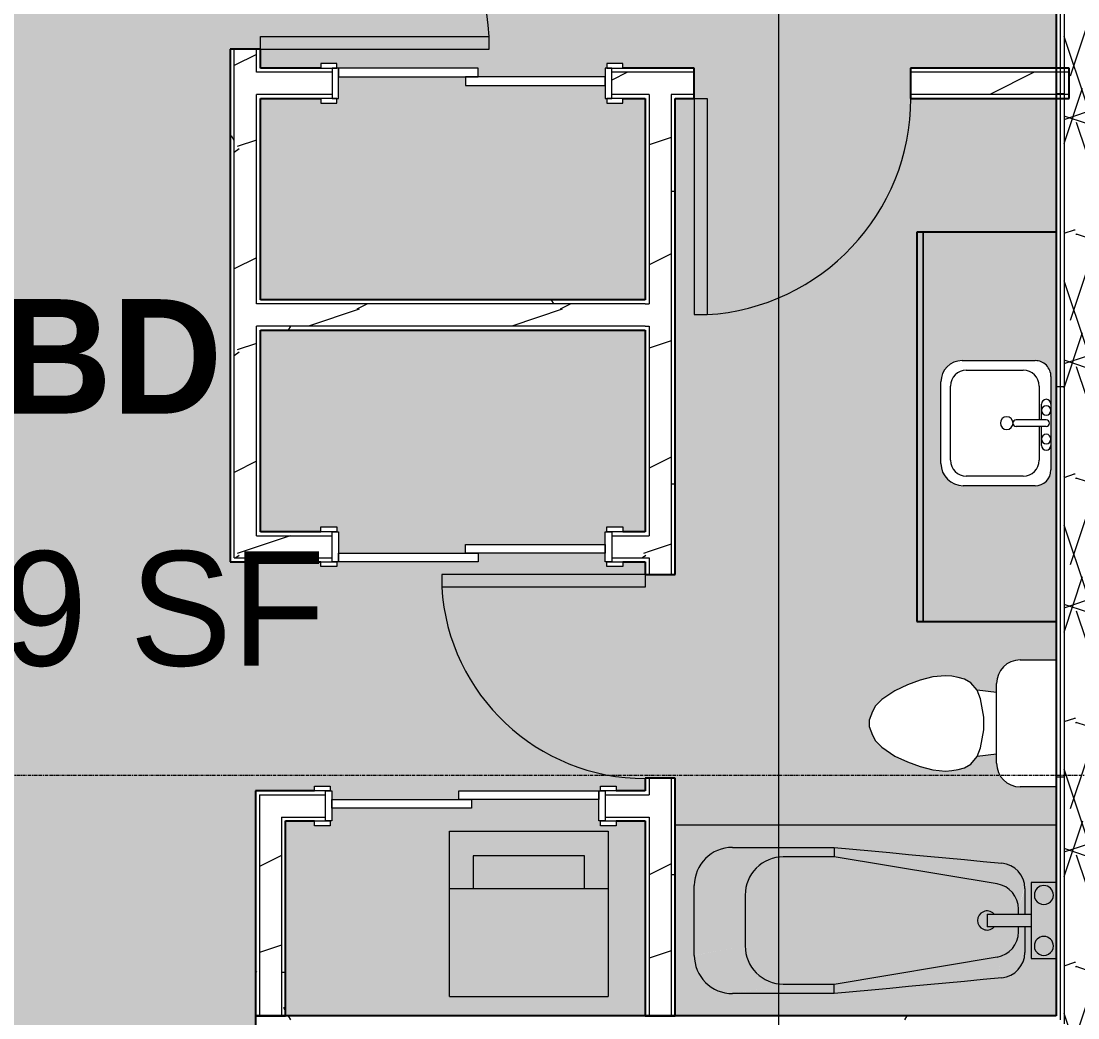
# Model space of a CAD drawing. Header units: inches. Extents: x -4414 to -113, y 9396 to 12816.
# Drawn here: x -2804 to -2637.8, y 10514.5 to 10671.2 of the extents above; entities that cross this region are included whole.
import ezdxf

# ---------------------------------------------------------------- set-up
doc = ezdxf.new("R2010")
doc.units = ezdxf.units.IN
doc.header["$MEASUREMENT"] = 0
doc.linetypes.add('Grid Line 1_2_', pattern=[0.875, 0.5, -0.125, 0.125, -0.125])
for name, color, linetype, lineweight in [('0-1', 7, 'Continuous', 5), ('0-2', 7, 'Continuous', 9), ('A-AREA-IDEN', 2, 'Continuous', 9), ('A-AREA-PATT-4', 41, 'Continuous', 9), ('A-DOOR-1', 7, 'Continuous', 9), ('A-DOOR-2', 90, 'Continuous', 13), ('A-DOOR-FRAM-1', 90, 'Continuous', 13), ('A-WALL', 113, 'Continuous', 9), ('A-WALL-3', 250, 'Continuous', 25), ('A-WALL-4', 7, 'Continuous', 9), ('A-WALL-PATT-1', 8, 'Continuous', 9), ('A-WALL-PATT-2', 7, 'Continuous', 9), ('A-WALL-PATT-3', 111, 'Continuous', 9), ('G-ANNO-SYMB', 111, 'Continuous', 9), ('I-WALL-1', 2, 'Continuous', 25), ('P-SANR-FIXT-1', 7, 'Continuous', 9), ('P-SANR-FIXT-2', 8, 'Continuous', 9), ('P-SANR-FIXT-3', 9, 'Continuous', 9), ('Q-CASE-1', 9, 'Continuous', 9), ('Q-CASE-2', 250, 'Continuous', 25), ('Q-CASE-3', 7, 'Continuous', 9), ('S-GRID-1', 1, 'Grid Line 1_2_', 9)]:
    doc.layers.add(name, color=color, linetype=linetype, lineweight=lineweight)
doc.styles.add('Century Gothic', font='ufonts.com_century-gothic.ttf', dxfattribs={"height": 18})
doc.styles.add('Century Gothic_B', font='GOTHICB.TTF', dxfattribs={"height": 18})
pattern_1 = [(0, (0, 0), (61.44, 15.36), [2.534, -43.546, 2.534, -43.546, -245.76]), (0, (0, 0), (61.44, 15.36), [-92.16, 2.534, -89.626, 2.534, -43.546, -107.52]), (0, (0, 0), (61.44, 15.36), [-230.4, 2.534, -28.186, 2.534, -74.266]), (120, (23.04, 7.68), (-44.02215, 45.5286), [2.534, -43.546, 2.534, -43.546, -245.76]), (120, (23.04, 7.68), (-44.02215, 45.5286), [-92.16, 2.534, -89.626, 2.534, -43.546, -107.52]), (120, (23.04, 7.68), (-44.02215, 45.5286), [-230.4, 2.534, -28.186, 2.534, -74.266]), (240, (30.72, 38.4), (-17.41785, -60.8886), [2.534, -43.546, 2.534, -43.546, -245.76]), (240, (30.72, 38.4), (-17.41785, -60.8886), [-92.16, 2.534, -89.626, 2.534, -43.546, -107.52]), (240, (30.72, 38.4), (-17.41785, -60.8886), [-230.4, 2.534, -28.186, 2.534, -74.266])]
pattern_2 = [(216.87, (12.795, 31.987), (95.9612857, 63.9749714), [15.994, -143.942]), (206.565, (31.987, 22.391), (-31.986981, -31.986924), [35.763, -35.763]), (198.435, (31.987, 6.397), (-63.974746, -31.987128), [20.231, -80.922])]

# ---------------------------------------------------------------- blocks, each defined once
blk = doc.blocks.new('Single-Flush - 32_ x 84_-1372862-FLOOR PLAN - 2ND FLOOR')
at = {"layer": 'A-DOOR-1'}
blk.add_arc((16, 2.37), 32.07, 93.5759, 180, dxfattribs=at)
at = {"layer": 'A-DOOR-2'}
for p, q in [((14, 2.37), (14, 34.38)), ((16, 34.38), (14, 34.38)), ((16, 2.37), (16, 34.38)), ((16, 2.37), (14, 2.37))]:
    blk.add_line(p, q, dxfattribs=at)
blk = doc.blocks.new('Stacked Washer and Dryer - 26_x25_ - Private-1372850-FLOOR PLAN - 2ND FLOOR')
at = {"layer": 'P-SANR-FIXT-2'}
blk.add_hatch(color=256, dxfattribs=at).paths.add_polyline_path([(0, 12.5), (0, -12.5), (26, -12.5), (26, 12.5)], flags=0)
at = {"layer": 'P-SANR-FIXT-1'}
for p, q in [((0, 12.5), (26, 12.5)), ((0, 12.5), (0, -12.5)), ((16.90625, -12.5), (16.90625, 12.5)), ((26, 12.5), (26, -12.5)), ((22.09375, 8.75), (16.90625, 8.75)), ((22.09375, -8.75), (22.09375, 8.75)), ((16.90625, -8.75), (22.09375, -8.75)), ((26, -12.5), (0, -12.5))]:
    blk.add_line(p, q, dxfattribs=at)
blk = doc.blocks.new('Single-Flush - 36_ x 84_-1372839-FLOOR PLAN - 2ND FLOOR')
at = {"layer": 'A-DOOR-1'}
blk.add_arc((18, 2.37), 36.07, 93.1789, 180, dxfattribs=at)
at = {"layer": 'A-DOOR-2'}
for p, q in [((16, 2.37), (16, 38.39)), ((18, 38.39), (16, 38.39)), ((18, 2.37), (18, 38.39)), ((18, 2.37), (16, 2.37))]:
    blk.add_line(p, q, dxfattribs=at)
blk = doc.blocks.new('Single-Flush - 34_ x 84_-1372840-FLOOR PLAN - 2ND FLOOR')
at = {"layer": 'A-DOOR-1'}
blk.add_arc((17, 2.37), 34.07, 93.3657, 180, dxfattribs=at)
at = {"layer": 'A-DOOR-2'}
for p, q in [((15, 2.37), (15, 36.38)), ((17, 36.38), (15, 36.38)), ((17, 2.37), (17, 36.38)), ((17, 2.37), (15, 2.37))]:
    blk.add_line(p, q, dxfattribs=at)
blk = doc.blocks.new('FOLDING_SLIDING CLOSET - 42_ x 80_-1372874-FLOOR PLAN - 2ND FLOOR')
at = {"layer": 'A-DOOR-1'}
for p, q in [((-21.25, 3), (-23.75, 3)), ((-23.75, 3), (-23.75, 2.25)), ((-23.75, 2.25), (-21.25, 2.25)), ((-21.25, 2.25), (-21.25, 3)), ((23.75, 3), (21.25, 3)), ((21.25, 3), (21.25, 2.25)), ((21.25, 2.25), (23.75, 2.25)), ((23.75, 2.25), (23.75, 3)), ((-21.25, -2.5), (-23.75, -2.5)), ((-23.75, -2.5), (-23.75, -3.25)), ((-23.75, -3.25), (-21.25, -3.25)), ((-21.25, -3.25), (-21.25, -2.5)), ((23.75, -2.5), (21.25, -2.5)), ((21.25, -2.5), (21.25, -3.25)), ((21.25, -3.25), (23.75, -3.25)), ((23.75, -3.25), (23.75, -2.5))]:
    blk.add_line(p, q, dxfattribs=at)
at = {"layer": 'A-DOOR-2'}
for p, q in [((1, 2.25), (-21, 2.25)), ((-21, 2.25), (-21, 0.88)), ((1, 0.88), (1, 2.25)), ((-21, 0.88), (1, 0.88)), ((21, 0.88), (-1, 0.88)), ((-1, 0.88), (-1, -0.5)), ((21, -0.5), (21, 0.88)), ((-1, -0.5), (21, -0.5))]:
    blk.add_line(p, q, dxfattribs=at)
at = {"layer": 'A-DOOR-FRAM-1'}
for p, q in [((-21, 2.25), (-22, 2.25)), ((-22, 2.25), (-22, -2.5)), ((-21, -2.5), (-21, 2.25)), ((21, 2.25), (21, -2.5)), ((22, 2.25), (21, 2.25)), ((22, -2.5), (22, 2.25)), ((-22, -2.5), (-21, -2.5)), ((21, -2.5), (22, -2.5))]:
    blk.add_line(p, q, dxfattribs=at)
blk = doc.blocks.new('M_Sink Vanity-Square - 500 x 440mm-1372835-FLOOR PLAN - 2ND FLOOR')
at = {"layer": 'P-SANR-FIXT-1'}
for p, q in [((-5.72, 10.23), (7.14, 10.23)), ((-5.72, 10.23), (7.14, 10.23)), ((-5.22, 8.73), (6.46, 8.73)), ((-9.22, -4.59), (-9.22, 6.73)), ((-9.22, -4.59), (-9.22, 6.73)), ((10.46, 6.91), (10.46, -4.59)), ((10.46, 6.91), (10.46, -4.59)), ((-7.72, -2.72), (-7.72, 6.23)), ((8.96, 6.23), (8.96, -2.72)), ((0.12, -6.33), (0.12, -1.59)), ((1.12, -6.33), (1.12, -1.59)), ((0.12, -5.22), (-5.22, -5.22)), ((-2.88, -5.59), (0.12, -5.59)), ((6.46, -5.22), (1.12, -5.22)), ((1.12, -5.59), (3.62, -5.59)), ((7.96, -7.09), (-6.72, -7.09)), ((7.96, -7.09), (-6.72, -7.09)), ((3.62, -7.09), (-2.88, -7.09))]:
    blk.add_line(p, q, dxfattribs=at)
for centre, radius, start, end in [((-5.72, 6.73), 3.5, 90, 180), ((-5.72, 6.73), 3.5, 90, 180), ((7.14, 6.91), 3.32, 0, 90), ((7.14, 6.91), 3.32, 360, 90), ((-5.22, 6.23), 2.5, 90, 180), ((6.46, 6.23), 2.5, 360, 90), ((0.62, -0.13), 1, 360, 180), ((0.62, -0.13), 1, 180, 0), ((0.62, -1.59), 0.5, 360, 180), ((-5.22, -2.72), 2.5, 180, 270), ((6.46, -2.72), 2.5, 270, 360), ((-6.72, -4.59), 2.5, 180, 270), ((-6.72, -4.59), 2.5, 180, 270), ((7.96, -4.59), 2.5, 270, 0), ((7.96, -4.59), 2.5, 270, 0), ((-2.88, -6.34), 0.75, 90, 270), ((-1.88, -6.34), 0.75, 360, 180), ((-1.88, -6.34), 0.75, 180, 0), ((0.62, -6.33), 0.5, 180, 0), ((2.62, -6.34), 0.75, 0, 180), ((2.62, -6.34), 0.75, 180, 0), ((3.62, -6.34), 0.75, 270, 90)]:
    blk.add_arc(centre, radius, start, end, dxfattribs=at)
blk = doc.blocks.new('Toilet-Domestic-3D - Toilet-Domestic-3D-V65-FLOOR PLAN - 2ND FLOOR')
at = {"layer": 'P-SANR-FIXT-1'}
for p, q in [((-9.98, 11.75), (-9.98, 17.42)), ((9.98, 17.42), (9.98, 11.75)), ((6.25, 8.02), (-6.25, 8.02)), ((-4.86, 8.02), (-5.21, 5)), ((4.86, 8.02), (5.21, 5)), ((-5.21, 5), (-6.4, 4)), ((-3.84, 5.5), (-5.21, 5)), ((-1, 6), (-3.84, 5.5)), ((1, 6), (-1, 6)), ((3.84, 5.5), (1, 6)), ((5.21, 5), (3.84, 5.5)), ((6.4, 4), (5.21, 5)), ((-6.4, 4), (-6.97, 3)), ((6.97, 3), (6.4, 4)), ((-7.24, 2), (-7.41, 1)), ((-6.97, 3), (-7.24, 2)), ((7.24, 2), (6.97, 3)), ((7.41, 1), (7.24, 2)), ((-7.41, 1), (-7.5, 0)), ((-7.5, 0), (-7.33, -1.99)), ((7.33, -1.99), (7.5, 0)), ((7.5, 0), (7.41, 1)), ((-7.33, -1.99), (-6.79, -4)), ((6.79, -4), (7.33, -1.99)), ((-6.79, -4), (-6.06, -6)), ((6.06, -6), (6.79, -4)), ((-6.06, -6), (-5.13, -8)), ((5.13, -8), (6.06, -6)), ((-5.13, -8), (-3.74, -10)), ((3.74, -10), (5.13, -8)), ((-3.74, -10), (-2.74, -11)), ((-2.74, -11), (-1.87, -11.5)), ((-1.87, -11.5), (-0.5, -12)), ((0.5, -12), (1.87, -11.5)), ((1.87, -11.5), (2.74, -11)), ((2.74, -11), (3.74, -10)), ((-0.5, -12), (0.5, -12))]:
    blk.add_line(p, q, dxfattribs=at)
for centre, start, end in [((-6.25, 11.75), 180, 270), ((6.25, 11.75), 270, 360)]:
    blk.add_arc(centre, 3.73, start, end, dxfattribs=at)
blk = doc.blocks.new('OD_CW_Base Cabinet - OD_CW_Base Cabinet-V66-FLOOR PLAN - 2ND FLOOR')
at = {"layer": 'Q-CASE-1'}
h = blk.add_hatch(color=256, dxfattribs=at)
h.paths.add_polyline_path([(61.99, 1), (61.99, 21.94), (0.74, 21.94), (0.74, 1), (40.61, 1)], flags=0)
h.paths.add_polyline_path([(40.61, 7.3), (40.49, 6.4), (40.14, 5.55), (39.59, 4.83), (38.86, 4.27), (38.02, 3.92), (37.11, 3.8), (24.25, 3.8), (23.39, 3.92), (22.59, 4.25), (21.9, 4.77), (21.37, 5.46), (21.04, 6.26), (20.93, 7.12), (21.01, 19.27), (21.26, 19.88), (21.66, 20.39), (22.18, 20.79), (22.78, 21.04), (23.43, 21.13), (38.76, 21.04), (39.36, 20.79), (39.88, 20.39), (40.28, 19.88), (40.53, 19.27), (40.61, 18.63)], flags=0)
blk.add_hatch(color=256, dxfattribs=at).paths.add_polyline_path([(61.99, 0), (61.99, 1), (0.74, 1), (0.74, 0), (28.38, 0)], flags=0)
at = {"layer": 'Q-CASE-2'}
for p, q in [((0.74, 21.94), (0.74, 0)), ((61.99, 0), (61.99, 21.94)), ((0.74, 0), (61.99, 0))]:
    blk.add_line(p, q, dxfattribs=at)
at = {"layer": 'Q-CASE-3'}
for p, q in [((0.74, 1), (0.74, 21.94)), ((61.99, 21.94), (61.99, 1)), ((0.74, 0), (0.74, 1)), ((0.74, 1), (61.99, 1)), ((61.99, 1), (0.74, 1)), ((61.99, 0), (0.74, 0)), ((61.99, 1), (61.99, 0))]:
    blk.add_line(p, q, dxfattribs=at)
blk = doc.blocks.new('Bath Tub - Maestro - 60_x30_-V67-FLOOR PLAN - 2ND FLOOR')
at = {"layer": 'P-SANR-FIXT-3'}
for points in [[(44.45, 30), (0.06, 29.92), (0.06, 21), (4, 21), (4, 16), (5, 16), (5.06, 20.74), (5.21, 21.33), (5.48, 21.94), (5.83, 22.49), (6.27, 22.97), (6.79, 23.38), (7.36, 23.69), (7.98, 23.91), (9.35, 24.09), (35, 26.5), (51, 26.5), (52.55, 26.3), (54, 25.7), (55.24, 24.74), (56.3, 23.25), (56.8, 22.05), (57, 20.5), (57, 9.5), (56.91, 8.46), (56.64, 7.45), (56.2, 6.5), (55.6, 5.64), (54.86, 4.9), (54, 4.3), (53.05, 3.86), (52.04, 3.59), (51, 3.5), (35, 3.5), (7.98, 6.09), (7.36, 6.31), (6.79, 6.62), (6.27, 7.03), (5.83, 7.51), (5.48, 8.06), (5.21, 8.67), (5.02, 9.74), (5, 9.96), (5, 14), (4, 13.96), (4, 9), (0.06, 9), (0.06, 0), (60, 0), (60, 30), (59.02, 30)], [(43, 25), (34.79, 24.97), (9.06, 20.64), (8.03, 20.28), (6.82, 19.17), (6.24, 18.17), (6, 16.8), (6, 16), (10.94, 16), (10.94, 14), (6, 14), (6, 13.2), (6.24, 11.83), (6.98, 10.59), (8.03, 9.72), (9.35, 9.26), (35, 5), (43, 5), (44.55, 5.2), (46.03, 5.83), (47.28, 6.81), (48.2, 8), (48.83, 9.74), (49, 11), (49, 19), (48.8, 20.55), (48.16, 22.05), (47.24, 23.24), (46, 24.2), (44.45, 24.81)], [(35, 26.5), (8.63, 24.03), (9.35, 20.74), (35, 25), (35, 26.23)], [(51, 26.5), (35, 26.5), (35, 25), (43, 25), (49.91, 26.3)], [(51, 26.5), (43, 25), (44.55, 24.8), (46, 24.2), (47.24, 23.24), (48.2, 22), (48.8, 20.5), (49, 19), (57, 20.51), (56.8, 22.05), (56.2, 23.5), (55.24, 24.74), (54, 25.7), (52.55, 26.3)], [(8.63, 24.03), (7.98, 23.91), (7.35, 23.69), (6.74, 23.34), (6.27, 22.97), (5.72, 22.32), (5.48, 21.94), (5.21, 21.33), (5.04, 20.51), (5.05, 19.87), (6, 16.8), (6.24, 18.17), (6.98, 19.41), (8.2, 20.34), (9.35, 20.74), (8.65, 23.91)], [(57, 20.5), (49, 19), (49, 11), (57, 9.5), (57, 19.75)], [(6, 13.2), (5.02, 9.74), (5.05, 9.3), (5.24, 8.6), (5.72, 7.68), (5.87, 7.47), (6.33, 6.98), (6.79, 6.62), (7.36, 6.31), (8, 6.08), (8.63, 5.97), (9.35, 9.26), (8, 9.74), (6.95, 10.62), (6.24, 11.83), (6.12, 12.51)], [(49, 11), (48.8, 9.45), (48.12, 7.9), (47.24, 6.76), (46, 5.8), (44.45, 5.19), (43, 5), (51, 3.5), (52.04, 3.59), (53.05, 3.86), (54, 4.3), (54.95, 5), (55.72, 5.83), (56.34, 6.81), (56.76, 7.9), (56.93, 8.66), (57, 9.5), (50.46, 10.73)], [(9.35, 9.26), (8.63, 5.97), (35, 3.5), (35, 5), (11.56, 8.89)], [(43, 5), (35, 5), (35, 3.5), (51, 3.5), (44.45, 4.73)]]:
    blk.add_hatch(color=256, dxfattribs=at).paths.add_polyline_path(points, flags=0)
h = blk.add_hatch(color=256, dxfattribs=at)
h.paths.add_polyline_path([(3.5, 21), (0.06, 20.94), (0.06, 9), (4, 9), (4, 21)], flags=0)
h.paths.add_polyline_path([(2, 20.5), (2.39, 20.45), (2.75, 20.3), (3.06, 20.06), (3.3, 19.75), (3.45, 19.39), (3.5, 19), (3.33, 18.33), (3.3, 18.25), (3.02, 17.91), (2.75, 17.7), (2.39, 17.55), (2, 17.5), (1.61, 17.55), (1.25, 17.7), (0.94, 17.94), (0.7, 18.25), (0.55, 18.61), (0.5, 19), (0.55, 19.39), (0.73, 19.79), (0.94, 20.06), (1.25, 20.3), (1.61, 20.45)], flags=0)
h.paths.add_polyline_path([(2, 12.5), (2.39, 12.45), (2.75, 12.3), (3.06, 12.06), (3.33, 11.67), (3.45, 11.39), (3.5, 11), (3.45, 10.61), (3.3, 10.25), (2.81, 9.74), (2.75, 9.7), (2.39, 9.55), (2, 9.5), (1.61, 9.55), (1.19, 9.74), (0.94, 9.94), (0.7, 10.25), (0.55, 10.61), (0.5, 11), (0.55, 11.39), (0.73, 11.79), (0.94, 12.06), (1.25, 12.3), (1.61, 12.45)], flags=0)
h = blk.add_hatch(color=256, dxfattribs=at)
h.paths.add_polyline_path([(2, 20.5), (1.61, 20.45), (1.25, 20.3), (0.94, 20.06), (0.7, 19.75), (0.55, 19.39), (0.5, 19), (0.55, 18.61), (0.73, 18.21), (0.94, 17.94), (1.25, 17.7), (1.61, 17.55), (2, 17.5), (2.39, 17.55), (3.02, 17.91), (3.06, 17.94), (3.33, 18.33), (3.45, 18.61), (3.5, 19), (3.45, 19.39), (3.3, 19.75), (3.06, 20.06), (2.75, 20.3), (2.38, 20.45)], flags=0)
h.paths.add_polyline_path([(2, 12.5), (1.61, 12.45), (1.25, 12.3), (0.94, 12.06), (0.7, 11.75), (0.55, 11.39), (0.5, 11), (0.55, 10.61), (0.73, 10.21), (1.19, 9.74), (1.25, 9.7), (1.61, 9.55), (2, 9.5), (2.39, 9.55), (2.81, 9.74), (3.06, 9.94), (3.3, 10.25), (3.45, 10.61), (3.5, 11), (3.33, 11.67), (3.3, 11.75), (3.06, 12.06), (2.75, 12.3), (2.39, 12.45)], flags=0)
h = blk.add_hatch(color=256, dxfattribs=at)
h.paths.add_polyline_path([(5, 20.04), (5.05, 16), (6, 16), (6, 16.8), (5.05, 19.87)], flags=0)
h.paths.add_polyline_path([(5, 14), (5.05, 10.13), (6, 13.2), (6, 14), (5.05, 14)], flags=0)
h = blk.add_hatch(color=256, dxfattribs=at)
h.paths.add_polyline_path([(5.05, 16), (4, 16), (4, 14), (5.05, 14)], flags=0)
h.paths.add_polyline_path([(6.35, 16), (5.05, 16), (5.05, 14), (10.94, 14), (10.94, 16), (9.35, 16)], flags=0)
at = {"layer": 'P-SANR-FIXT-1'}
for p, q in [((35, 25), (9.35, 20.74)), ((35, 26.5), (51, 26.5)), ((35, 26.5), (35, 25)), ((43, 25), (35, 25)), ((4, 21), (0.04, 21)), ((4, 16), (4, 21)), ((5, 16), (5, 20.04)), ((57, 20.5), (57, 9.5)), ((49, 11), (49, 19)), ((6, 16.8), (6, 16)), ((4, 14), (4, 16)), ((4, 16), (10.94, 16)), ((10.94, 14), (10.94, 16)), ((4, 9), (4, 14)), ((10.94, 14), (4, 14)), ((5, 9.96), (5, 14)), ((6, 14), (6, 13.2)), ((0.06, 9), (4, 9)), ((9.35, 9.26), (35, 5)), ((35, 3.5), (35, 5)), ((35, 5), (43, 5)), ((51, 3.5), (35, 3.5)), ((0.06, 0), (60, 0))]:
    blk.add_line(p, q, dxfattribs=at)
at = {"layer": 'P-SANR-FIXT-1', "flags": 128}
for points in [[(8.63, 24.03), (11.56, 24.3), (14.49, 24.58), (17.42, 24.85), (20.35, 25.13), (23.28, 25.4), (26.21, 25.68), (29.14, 25.95), (32.07, 26.23), (35, 26.5)], [(35, 3.5), (32.07, 3.77), (29.14, 4.05), (26.21, 4.32), (23.28, 4.6), (20.35, 4.87), (17.42, 5.15), (14.49, 5.42), (11.56, 5.7), (8.63, 5.97)]]:
    blk.add_lwpolyline(points, dxfattribs=at)
at = {"layer": 'P-SANR-FIXT-1'}
for centre, radius, start, end in [((43, 19), 6, 360, 90), ((51, 20.5), 6, 360, 90), ((9, 20.04), 4, 95.3558, 180), ((2, 19), 1.5, 360, 180), ((10, 16.8), 4, 99.4223, 180), ((2, 19), 1.5, 180, 360), ((10.94, 15), 1.5, 360, 135), ((10.94, 15), 1.5, 225, 360), ((2, 11), 1.5, 360, 180), ((10, 13.2), 4, 180, 260.5777), ((2, 11), 1.5, 180, 360), ((43, 11), 6, 270, 0), ((9, 9.96), 4, 180, 264.6442), ((51, 9.5), 6, 270, 360)]:
    blk.add_arc(centre, radius, start, end, dxfattribs=at)
blk = doc.blocks.new('FOLDING_SLIDING CLOSET - 42_ x 80_-1372875-FLOOR PLAN - 2ND FLOOR')
at = {"layer": 'A-DOOR-1'}
for p, q in [((-23.75, 3.25), (-21.25, 3.25)), ((-23.75, 2.5), (-23.75, 3.25)), ((-21.25, 2.5), (-23.75, 2.5)), ((-21.25, 3.25), (-21.25, 2.5)), ((21.25, 3.25), (23.75, 3.25)), ((21.25, 2.5), (21.25, 3.25)), ((23.75, 2.5), (21.25, 2.5)), ((23.75, 3.25), (23.75, 2.5)), ((-23.75, -2.25), (-21.25, -2.25)), ((-23.75, -3), (-23.75, -2.25)), ((-21.25, -3), (-23.75, -3)), ((-21.25, -2.25), (-21.25, -3)), ((21.25, -2.25), (23.75, -2.25)), ((21.25, -3), (21.25, -2.25)), ((23.75, -3), (21.25, -3)), ((23.75, -2.25), (23.75, -3))]:
    blk.add_line(p, q, dxfattribs=at)
at = {"layer": 'A-DOOR-2'}
for p, q in [((-1, 0.5), (21, 0.5)), ((-1, -0.88), (-1, 0.5)), ((21, 0.5), (21, -0.88)), ((-21, -0.88), (1, -0.88)), ((-21, -2.25), (-21, -0.88)), ((21, -0.88), (-1, -0.88)), ((1, -0.88), (1, -2.25)), ((1, -2.25), (-21, -2.25))]:
    blk.add_line(p, q, dxfattribs=at)
at = {"layer": 'A-DOOR-FRAM-1'}
for p, q in [((-22, 2.5), (-21, 2.5)), ((-22, -2.25), (-22, 2.5)), ((-21, 2.5), (-21, -2.25)), ((21, 2.5), (22, 2.5)), ((21, -2.25), (21, 2.5)), ((22, 2.5), (22, -2.25)), ((-21, -2.25), (-22, -2.25)), ((22, -2.25), (21, -2.25))]:
    blk.add_line(p, q, dxfattribs=at)
blk = doc.blocks.new('1750 Ox - Unit Layouts_rvt-1-FLOOR PLAN - 2ND FLOOR')
at = {"layer": 'A-WALL-PATT-1'}
h = blk.add_hatch(dxfattribs=at)
h.set_pattern_fill('FP_1', color=256, style=0, pattern_type=2)
h.set_pattern_definition(pattern_2)
h.paths.add_polyline_path([(-2767.03, 10590.31), (-2767.02, 10590.31), (-2767.02, 10666.84), (-2770.52, 10666.84), (-2770.52, 10590.31)], flags=0)
h.paths.add_polyline_path([(-2770.52, 10702.84), (-2767.02, 10702.84), (-2767.02, 10849.33), (-2770.52, 10849.33), (-2770.52, 10739.56)], flags=0)
h = blk.add_hatch(dxfattribs=at)
h.set_pattern_fill('FP_1', color=256, style=0, pattern_type=2)
h.set_pattern_definition(pattern_2)
h.paths.add_polyline_path([(-2766.39, 10659.71), (-2755.12, 10659.71), (-2755.12, 10663.21), (-2767.02, 10663.21), (-2767.02, 10659.71)], flags=0)
h.paths.add_polyline_path([(-2701.12, 10659.71), (-2698.12, 10659.71), (-2698.12, 10663.21), (-2711.12, 10663.21), (-2711.12, 10659.71), (-2701.74, 10659.71)], flags=0)
h.paths.add_polyline_path([(-2641.17, 10659.71), (-2641.17, 10663.21), (-2664.12, 10663.21), (-2664.12, 10659.71), (-2659.16, 10659.71)], flags=0)
h = blk.add_hatch(dxfattribs=at)
h.set_pattern_fill('FP_1', color=256, style=0, pattern_type=2)
h.set_pattern_definition(pattern_2)
h.paths.add_polyline_path([(-2701.74, 10514.79), (-2701.74, 10552.19), (-2705.24, 10552.19), (-2705.24, 10514.79)], flags=0)
h.paths.add_polyline_path([(-2701.74, 10584.19), (-2701.74, 10659.71), (-2705.24, 10659.71), (-2705.24, 10584.19)], flags=0)
h = blk.add_hatch(dxfattribs=at)
h.set_pattern_fill('FP_1', color=256, style=0, pattern_type=2)
h.set_pattern_definition(pattern_2)
h.paths.add_polyline_path([(-2767.02, 10623.26), (-2705.24, 10623.26), (-2705.24, 10626.76), (-2767.02, 10626.76)], flags=0)
h = blk.add_hatch(dxfattribs=at)
h.set_pattern_fill('FP_1', color=256, style=0, pattern_type=2)
h.set_pattern_definition(pattern_2)
h.paths.add_polyline_path([(-2705.24, 10586.81), (-2705.24, 10590.31), (-2711.12, 10590.31), (-2711.12, 10586.81), (-2705.87, 10586.81)], flags=0)
h.paths.add_polyline_path([(-2755.12, 10586.81), (-2755.12, 10590.31), (-2770.52, 10590.31), (-2770.52, 10586.81), (-2766.39, 10586.81)], flags=0)
h = blk.add_hatch(dxfattribs=at)
h.set_pattern_fill('FP_1', color=256, style=0, pattern_type=2)
h.set_pattern_definition(pattern_2)
h.paths.add_polyline_path([(-2763.05, 10514.79), (-2763.05, 10549.56), (-2766.55, 10549.56), (-2766.55, 10514.79), (-2765.92, 10514.79)], flags=0)
at = {"layer": 'A-WALL-PATT-2'}
h = blk.add_hatch(dxfattribs=at)
h.set_pattern_fill('FP_2', color=256, style=0, pattern_type=2)
h.set_pattern_definition(pattern_1)
h.paths.add_polyline_path([(-2770.52, 10586.81), (-2770.52, 10666.84), (-2771.14, 10666.84), (-2771.14, 10586.81), (-2770.97, 10586.81)], flags=0)
h.paths.add_polyline_path([(-2771.14, 10702.84), (-2770.52, 10702.84), (-2770.54, 10848.7), (-2771.14, 10848.7), (-2771.14, 10739.56)], flags=0)
h = blk.add_hatch(dxfattribs=at)
h.set_pattern_fill('FP_2', color=256, style=0, pattern_type=2)
h.set_pattern_definition(pattern_1)
h.paths.add_polyline_path([(-2767.02, 10590.94), (-2766.39, 10590.94), (-2766.39, 10623.26), (-2767.02, 10623.26), (-2767.02, 10622.64)], flags=0)
h.paths.add_polyline_path([(-2766.39, 10626.76), (-2766.39, 10659.71), (-2767.02, 10659.71), (-2767.02, 10626.76), (-2766.64, 10626.76)], flags=0)
h.paths.add_polyline_path([(-2766.39, 10663.21), (-2766.39, 10666.84), (-2767.02, 10666.84), (-2767.02, 10663.21)], flags=0)
h.paths.add_polyline_path([(-2767.02, 10702.84), (-2766.39, 10702.84), (-2766.39, 10820.66), (-2767.02, 10820.66), (-2767.02, 10739.56)], flags=0)
h.paths.add_polyline_path([(-2766.39, 10824.16), (-2766.39, 10848.7), (-2767.02, 10848.7), (-2767.02, 10824.16)], flags=0)
h = blk.add_hatch(dxfattribs=at)
h.set_pattern_fill('FP_2', color=256, style=0, pattern_type=2)
h.set_pattern_definition(pattern_1)
h.paths.add_polyline_path([(-2701.12, 10514.79), (-2701.12, 10552.19), (-2701.74, 10552.19), (-2701.74, 10514.79)], flags=0)
h.paths.add_polyline_path([(-2701.12, 10584.19), (-2701.12, 10659.09), (-2701.74, 10659.09), (-2701.74, 10584.19)], flags=0)
h = blk.add_hatch(dxfattribs=at)
h.set_pattern_fill('FP_2', color=256, style=0, pattern_type=2)
h.set_pattern_definition(pattern_1)
h.paths.add_polyline_path([(-2729.28, 10626.76), (-2705.87, 10626.76), (-2705.87, 10627.39), (-2766.39, 10627.39), (-2766.39, 10626.76)], flags=0)
h = blk.add_hatch(dxfattribs=at)
h.set_pattern_fill('FP_2', color=256, style=0, pattern_type=2)
h.set_pattern_definition(pattern_1)
h.paths.add_polyline_path([(-2755.12, 10622.64), (-2705.87, 10622.64), (-2705.87, 10623.26), (-2766.39, 10623.26), (-2766.39, 10622.64)], flags=0)
h = blk.add_hatch(dxfattribs=at)
h.set_pattern_fill('FP_2', color=256, style=0, pattern_type=2)
h.set_pattern_definition(pattern_1)
h.paths.add_polyline_path([(-2767.17, 10514.79), (-2766.55, 10514.79), (-2766.55, 10550.19), (-2767.17, 10550.19), (-2767.17, 10524.28)], flags=0)
h = blk.add_hatch(dxfattribs=at)
h.set_pattern_fill('FP_2', color=256, style=0, pattern_type=2)
h.set_pattern_definition(pattern_1)
h.paths.add_polyline_path([(-2763.05, 10514.79), (-2762.42, 10514.79), (-2762.42, 10546.06), (-2763.05, 10546.06), (-2763.05, 10524.28)], flags=0)
at = {"layer": 'A-WALL-3'}
for p, q in [((-2771.14, 10666.84), (-2771.14, 10590.94)), ((-2766.39, 10666.84), (-2771.14, 10666.84)), ((-2766.39, 10663.84), (-2766.39, 10666.84)), ((-2756.87, 10663.84), (-2766.39, 10663.84)), ((-2698.12, 10663.84), (-2709.37, 10663.84)), ((-2698.12, 10659.09), (-2698.12, 10663.84)), ((-2639.12, 10663.84), (-2664.12, 10663.84)), ((-2664.12, 10663.84), (-2664.12, 10659.09)), ((-2639.12, 10659.09), (-2639.12, 10663.84)), ((-2766.39, 10627.39), (-2766.39, 10659.09)), ((-2766.39, 10659.09), (-2756.87, 10659.09)), ((-2709.37, 10659.09), (-2705.87, 10659.09)), ((-2705.87, 10659.09), (-2705.87, 10627.39)), ((-2701.12, 10584.19), (-2701.12, 10659.09)), ((-2701.12, 10659.09), (-2698.12, 10659.09)), ((-2664.12, 10659.09), (-2639.12, 10659.09)), ((-2705.87, 10627.39), (-2766.39, 10627.39)), ((-2766.39, 10590.94), (-2766.39, 10622.64)), ((-2766.39, 10622.64), (-2705.87, 10622.64)), ((-2705.87, 10622.64), (-2705.87, 10590.94)), ((-2771.14, 10590.94), (-2771.14, 10586.81)), ((-2756.87, 10590.94), (-2766.39, 10590.94)), ((-2705.87, 10590.94), (-2709.37, 10590.94)), ((-2771.14, 10586.81), (-2771.14, 10586.19)), ((-2771.14, 10586.19), (-2756.87, 10586.19)), ((-2709.37, 10586.19), (-2705.87, 10586.19)), ((-2705.87, 10586.19), (-2705.87, 10584.19)), ((-2705.87, 10584.19), (-2701.12, 10584.19)), ((-2701.12, 10552.19), (-2705.87, 10552.19)), ((-2705.87, 10552.19), (-2705.87, 10550.19)), ((-2701.12, 10514.79), (-2701.12, 10552.19)), ((-2766.55, 10550.19), (-2767.17, 10550.19)), ((-2767.17, 10550.19), (-2767.17, 10514.79)), ((-2762.42, 10550.19), (-2766.55, 10550.19)), ((-2757.9, 10550.19), (-2762.42, 10550.19)), ((-2705.87, 10550.19), (-2710.4, 10550.19)), ((-2762.42, 10514.79), (-2762.42, 10545.44)), ((-2762.42, 10545.44), (-2757.9, 10545.44)), ((-2710.4, 10545.44), (-2705.87, 10545.44)), ((-2705.87, 10545.44), (-2705.87, 10514.79)), ((-2767.17, 10514.79), (-2762.42, 10514.79)), ((-2705.87, 10514.79), (-2701.12, 10514.79))]:
    blk.add_line(p, q, dxfattribs=at)
at = {"layer": 'A-WALL-4'}
for p, q in [((-2770.52, 10590.94), (-2770.52, 10666.84)), ((-2767.02, 10663.21), (-2767.02, 10666.84)), ((-2766.39, 10663.21), (-2767.02, 10663.21)), ((-2755.12, 10663.21), (-2766.39, 10663.21)), ((-2698.12, 10663.21), (-2711.12, 10663.21)), ((-2639.12, 10663.21), (-2664.12, 10663.21)), ((-2767.02, 10626.76), (-2767.02, 10659.71)), ((-2766.39, 10659.71), (-2767.02, 10659.71)), ((-2755.12, 10659.71), (-2766.39, 10659.71)), ((-2705.24, 10659.71), (-2711.12, 10659.71)), ((-2705.24, 10659.71), (-2705.24, 10659.09)), ((-2701.74, 10659.71), (-2701.74, 10659.09)), ((-2698.12, 10659.71), (-2701.74, 10659.71)), ((-2639.12, 10659.71), (-2664.12, 10659.71)), ((-2705.24, 10659.09), (-2705.24, 10626.76)), ((-2701.74, 10659.09), (-2701.74, 10584.19)), ((-2766.39, 10626.76), (-2767.02, 10626.76)), ((-2705.87, 10626.76), (-2766.39, 10626.76)), ((-2705.87, 10626.76), (-2705.24, 10626.76)), ((-2767.02, 10590.94), (-2767.02, 10623.26)), ((-2766.39, 10623.26), (-2767.02, 10623.26)), ((-2705.87, 10623.26), (-2766.39, 10623.26)), ((-2705.87, 10623.26), (-2705.24, 10623.26)), ((-2705.24, 10623.26), (-2705.24, 10590.31)), ((-2770.52, 10590.31), (-2770.52, 10590.94)), ((-2770.52, 10586.81), (-2770.52, 10590.31)), ((-2767.02, 10590.31), (-2767.02, 10590.94)), ((-2767.02, 10590.31), (-2755.12, 10590.31)), ((-2711.12, 10590.31), (-2705.87, 10590.31)), ((-2705.87, 10590.31), (-2705.24, 10590.31)), ((-2770.52, 10586.81), (-2755.12, 10586.81)), ((-2711.12, 10586.81), (-2705.87, 10586.81)), ((-2705.87, 10586.81), (-2705.24, 10586.81)), ((-2705.24, 10586.81), (-2705.24, 10584.19)), ((-2705.24, 10552.19), (-2705.24, 10549.56)), ((-2701.74, 10552.19), (-2701.74, 10514.79)), ((-2766.55, 10549.56), (-2766.55, 10514.79)), ((-2766.55, 10549.56), (-2763.05, 10549.56)), ((-2763.05, 10549.56), (-2762.42, 10549.56)), ((-2762.42, 10549.56), (-2756.15, 10549.56)), ((-2712.15, 10549.56), (-2705.87, 10549.56)), ((-2705.87, 10549.56), (-2705.24, 10549.56)), ((-2763.05, 10546.06), (-2763.05, 10514.79)), ((-2763.05, 10546.06), (-2762.42, 10546.06)), ((-2762.42, 10546.06), (-2756.15, 10546.06)), ((-2712.15, 10546.06), (-2705.87, 10546.06)), ((-2705.87, 10546.06), (-2705.24, 10546.06)), ((-2705.24, 10546.06), (-2705.24, 10514.79))]:
    blk.add_line(p, q, dxfattribs=at)
at = {"layer": '0-2'}
for name, p, rotation in [('Single-Flush - 36_ x 84_-1372839-FLOOR PLAN - 2ND FLOOR', (-2768.77, 10684.84), 270.0000000000007), ('Single-Flush - 34_ x 84_-1372840-FLOOR PLAN - 2ND FLOOR', (-2681.12, 10661.46), 180), ('OD_CW_Base Cabinet - OD_CW_Base Cabinet-V66-FLOOR PLAN - 2ND FLOOR', (-2663.12, 10638.78), 269.9999999999972), ('M_Sink Vanity-Square - 500 x 440mm-1372835-FLOOR PLAN - 2ND FLOOR', (-2649.09, 10607.39), 90.00000000000021), ('Single-Flush - 32_ x 84_-1372862-FLOOR PLAN - 2ND FLOOR', (-2703.49, 10568.19), 90.00000000000064), ('Toilet-Domestic-3D - Toilet-Domestic-3D-V65-FLOOR PLAN - 2ND FLOOR', (-2658.59, 10560.79), 270.0000000000011), ('FOLDING_SLIDING CLOSET - 42_ x 80_-1372875-FLOOR PLAN - 2ND FLOOR', (-2734.15, 10547.94), 180), ('Bath Tub - Maestro - 60_x30_-V67-FLOOR PLAN - 2ND FLOOR', (-2641.12, 10544.79), 180), ('Stacked Washer and Dryer - 26_x25_ - Private-1372850-FLOOR PLAN - 2ND FLOOR', (-2724.16, 10517.86), 89.99999999999554)]:
    blk.add_blockref(name, p, dxfattribs=dict(at, rotation=rotation))
for name, p in [('FOLDING_SLIDING CLOSET - 42_ x 80_-1372874-FLOOR PLAN - 2ND FLOOR', (-2733.12, 10661.59)), ('FOLDING_SLIDING CLOSET - 42_ x 80_-1372875-FLOOR PLAN - 2ND FLOOR', (-2733.12, 10588.44))]:
    blk.add_blockref(name, p, dxfattribs=at)

msp = doc.modelspace()

# ---------------------------------------------------------------- hatches: boundary and pattern name
at = {"layer": 'A-AREA-PATT-4'}
h = msp.add_hatch(color=256, dxfattribs=at)
h.paths.add_polyline_path([(-2770.173737, 10453.789396), (-2771.923737, 10453.789396), (-2771.923737, 10489.789396), (-2770.173737, 10489.789396), (-2770.173737, 10454.164396)], flags=0)
h.paths.add_polyline_path([(-2772.998595, 10451.789396), (-2770.173737, 10451.851896), (-2770.173737, 10453.789396), (-2768.173737, 10453.789396), (-2768.173737, 10454.789396), (-2767.173737, 10454.789396), (-2767.173737, 10550.189396), (-2757.896169, 10550.189396), (-2757.896169, 10550.939396), (-2755.396169, 10550.939396), (-2755.396169, 10550.189396), (-2755.146169, 10550.189396), (-2755.146169, 10548.814396), (-2735.146169, 10548.814396), (-2735.146169, 10550.189396), (-2712.896169, 10550.189396), (-2712.896169, 10550.939396), (-2710.396169, 10550.939396), (-2710.396169, 10550.189396), (-2705.868601, 10550.189396), (-2705.868601, 10552.189396), (-2701.118601, 10552.189396), (-2701.118601, 10544.789396), (-2641.173737, 10544.789396), (-2641.173737, 10550.813175), (-2646.844822, 10550.813175), (-2647.809239, 10550.940142), (-2648.707933, 10551.312394), (-2649.479659, 10551.90456), (-2650.071825, 10552.676285), (-2650.444076, 10553.574979), (-2650.571044, 10554.615704), (-2650.571044, 10555.927733), (-2653.594822, 10555.580016), (-2654.594822, 10554.388263), (-2655.594822, 10553.821499), (-2657.104343, 10553.463708), (-2658.594822, 10553.289396), (-2660.587212, 10553.463708), (-2662.594822, 10554.001645), (-2664.594822, 10554.729586), (-2666.97759, 10555.927733), (-2668.594822, 10557.049632), (-2669.594822, 10558.049632), (-2670.094822, 10558.915657), (-2670.594822, 10560.289396), (-2670.594822, 10561.289396), (-2670.094822, 10562.663135), (-2669.594822, 10563.52916), (-2668.594822, 10564.52916), (-2666.418577, 10565.998776), (-2664.594822, 10566.849207), (-2662.118601, 10567.70475), (-2660.587212, 10568.115085), (-2658.594822, 10568.289396), (-2657.104343, 10568.115085), (-2656.594822, 10568.025242), (-2655.594822, 10567.757293), (-2654.594822, 10567.190529), (-2653.594822, 10565.998776), (-2650.571044, 10565.651059), (-2650.531841, 10567.337171), (-2650.444076, 10568.003813), (-2650.071825, 10568.902507), (-2649.479659, 10569.674233), (-2648.707933, 10570.266399), (-2647.809239, 10570.63865), (-2646.844822, 10570.765618), (-2641.173737, 10570.765618), (-2641.173737, 10576.789396), (-2663.118601, 10576.789396), (-2663.118601, 10638.039396), (-2641.173737, 10638.039396), (-2641.173737, 10659.089396), (-2664.118601, 10659.089396), (-2664.118601, 10663.839396), (-2641.173737, 10663.839396), (-2641.173737, 10684.035073), (-2659.163469, 10684.035073), (-2659.163469, 10702.035073), (-2641.173737, 10702.035073), (-2641.173737, 10706.035073), (-2720.663469, 10706.035073), (-2720.663469, 10784.035073), (-2641.173737, 10784.035073), (-2641.173737, 10785.966911), (-2659.163469, 10785.966911), (-2659.163469, 10803.966911), (-2641.173737, 10803.966911), (-2641.173737, 10848.701896), (-2719.623737, 10848.701896), (-2719.623737, 10825.876896), (-2729.309032, 10825.876896), (-2729.373737, 10825.376896), (-2729.438441, 10825.376896), (-2729.438441, 10825.876896), (-2745.983572, 10825.876896), (-2746.061237, 10825.376896), (-2746.513902, 10825.376896), (-2746.513902, 10825.876896), (-2747.623737, 10825.876896), (-2747.623737, 10848.701896), (-2766.393601, 10848.701896), (-2766.393601, 10824.785073), (-2765.098737, 10824.785073), (-2765.098737, 10825.535073), (-2762.598737, 10825.535073), (-2762.598737, 10824.785073), (-2762.348737, 10824.785073), (-2762.348737, 10822.785073), (-2740.348737, 10822.785073), (-2740.348737, 10821.410073), (-2720.348737, 10821.410073), (-2720.348737, 10824.785073), (-2720.098737, 10824.785073), (-2720.098737, 10825.535073), (-2717.598737, 10825.535073), (-2717.598737, 10824.785073), (-2714.723737, 10824.785073), (-2714.723737, 10848.514396), (-2709.973737, 10848.514396), (-2709.973737, 10820.035073), (-2717.598737, 10820.035073), (-2717.598737, 10819.285073), (-2720.098737, 10819.285073), (-2720.098737, 10820.035073), (-2742.348737, 10820.035073), (-2742.348737, 10821.410073), (-2762.348737, 10821.410073), (-2762.348737, 10820.035073), (-2762.598737, 10820.035073), (-2762.598737, 10819.285073), (-2765.098737, 10819.285073), (-2765.098737, 10820.035073), (-2766.393601, 10820.035073), (-2766.393601, 10702.839396), (-2771.143601, 10702.839396), (-2771.143601, 10848.701896), (-2923.173737, 10848.701896), (-2923.173737, 10584.414396), (-2891.020053, 10584.414396), (-2891.020053, 10595.321466), (-2874.520053, 10595.321466), (-2874.520053, 10584.414396), (-2867.020053, 10584.414396), (-2867.020053, 10595.321466), (-2850.520053, 10595.321466), (-2850.520053, 10584.414396), (-2843.020053, 10584.414396), (-2843.020053, 10595.321466), (-2826.520053, 10595.321466), (-2826.520053, 10584.414396), (-2809.622284, 10584.414396), (-2809.622284, 10548.414396), (-2817.173737, 10548.414396), (-2817.173737, 10546.986247), (-2817.370587, 10546.789396), (-2818.266682, 10546.789396), (-2818.266682, 10546.539396), (-2822.129643, 10546.539396), (-2822.129643, 10546.289396), (-2823.834418, 10546.289396), (-2823.834418, 10546.539396), (-2833.323772, 10546.539396), (-2833.323772, 10546.289396), (-2833.914323, 10546.289396), (-2833.914323, 10546.539396), (-2834.504874, 10546.539396), (-2834.504874, 10546.289396), (-2835.095426, 10546.289396), (-2835.095426, 10546.539396), (-2835.685977, 10546.539396), (-2835.685977, 10546.289396), (-2836.276528, 10546.289396), (-2836.276528, 10546.539396), (-2836.867079, 10546.539396), (-2836.867079, 10546.289396), (-2837.45763, 10546.289396), (-2837.45763, 10546.539396), (-2840.080805, 10546.539396), (-2840.101886, 10546.789396), (-2841.030136, 10546.842646), (-2841.173737, 10546.986247), (-2841.173737, 10548.414396), (-2899.173737, 10548.414396), (-2899.173737, 10517.319567), (-2898.798737, 10517.319567), (-2898.798737, 10493.319567), (-2899.173737, 10493.319567), (-2899.173737, 10478.789396), (-2862.923737, 10478.789396), (-2862.923737, 10486.789396), (-2827.173737, 10486.789396), (-2827.173737, 10456.789396), (-2862.923737, 10456.789396), (-2862.923737, 10454.789396), (-2808.173737, 10454.789396), (-2808.173737, 10453.789396), (-2806.173737, 10453.789396), (-2806.173737, 10451.851896), (-2787.570845, 10451.789396)], flags=0)
h.paths.add_polyline_path([(-2736.663469, 10514.789396), (-2705.868601, 10514.789396), (-2705.868601, 10545.439396), (-2710.396169, 10545.439396), (-2710.396169, 10544.689396), (-2712.896169, 10544.689396), (-2712.896169, 10545.439396), (-2713.146169, 10545.439396), (-2713.146169, 10548.814396), (-2733.146169, 10548.814396), (-2733.146169, 10547.439396), (-2755.146169, 10547.439396), (-2755.146169, 10545.439396), (-2755.396169, 10545.439396), (-2755.396169, 10544.689396), (-2757.896169, 10544.689396), (-2757.896169, 10545.439396), (-2762.423737, 10545.439396), (-2762.423737, 10514.789396), (-2758.426345, 10514.789396)], flags=0)
h.paths.add_polyline_path([(-2736.663469, 10517.855107), (-2736.663469, 10543.855107), (-2711.663469, 10543.855107), (-2711.663469, 10517.855107), (-2729.281845, 10517.855107)], flags=0)
h.paths.add_polyline_path([(-2705.868601, 10584.189396), (-2705.868601, 10586.189396), (-2709.368601, 10586.189396), (-2709.368601, 10585.439396), (-2711.868601, 10585.439396), (-2711.868601, 10586.189396), (-2712.118601, 10586.189396), (-2712.118601, 10587.564396), (-2732.118601, 10587.564396), (-2732.118601, 10586.189396), (-2754.368601, 10586.158958), (-2754.368601, 10585.439396), (-2756.868601, 10585.439396), (-2756.868601, 10586.189396), (-2771.143601, 10586.189396), (-2771.143601, 10666.839396), (-2766.393601, 10666.839396), (-2766.393601, 10663.839396), (-2756.868601, 10663.839396), (-2756.868601, 10664.589396), (-2754.368601, 10664.589396), (-2754.368601, 10663.839396), (-2732.118601, 10663.839396), (-2732.118601, 10662.464396), (-2712.118601, 10662.464396), (-2712.118601, 10663.839396), (-2711.868601, 10663.839396), (-2711.868601, 10664.589396), (-2709.368601, 10664.589396), (-2709.368601, 10663.839396), (-2698.118601, 10663.839396), (-2698.118601, 10659.089396), (-2701.118601, 10659.089396), (-2701.118601, 10584.189396), (-2705.243601, 10584.189396)], flags=0)
h.paths.add_polyline_path([(-2734.118601, 10587.564396), (-2734.118601, 10588.939396), (-2712.118601, 10588.939396), (-2712.118601, 10590.939396), (-2711.868601, 10590.939396), (-2711.868601, 10591.689396), (-2709.368601, 10591.689396), (-2709.368601, 10590.939396), (-2705.868601, 10590.939396), (-2705.868601, 10622.639396), (-2766.393601, 10622.639396), (-2766.393601, 10590.939396), (-2756.868601, 10590.939396), (-2756.868601, 10591.689396), (-2754.368601, 10591.689396), (-2754.368601, 10590.939396), (-2754.118601, 10590.939396), (-2754.118601, 10587.564396), (-2736.203472, 10587.564396)], flags=0)
h.paths.add_polyline_path([(-2765.058474, 10627.389396), (-2705.868601, 10627.389396), (-2705.868601, 10659.089396), (-2709.368601, 10659.089396), (-2709.368601, 10658.339396), (-2711.868601, 10658.339396), (-2711.868601, 10659.089396), (-2712.118601, 10659.089396), (-2712.118601, 10661.089396), (-2734.118601, 10661.089396), (-2734.118601, 10662.464396), (-2754.118601, 10662.464396), (-2754.118601, 10659.089396), (-2754.368601, 10659.089396), (-2754.368601, 10658.339396), (-2756.868601, 10658.339396), (-2756.868601, 10659.089396), (-2766.393601, 10659.089396), (-2766.393601, 10627.389396)], flags=0)
h.paths.add_polyline_path([(-2849.318601, 10676.476151), (-2897.318601, 10676.476151), (-2897.318601, 10711.476151), (-2891.318601, 10711.476151), (-2891.318601, 10712.476151), (-2855.318601, 10712.476151), (-2855.318601, 10711.476151), (-2849.318601, 10711.476151), (-2849.318601, 10680.476151)], flags=0)
h.paths.add_polyline_path([(-2844.993601, 10723.539396), (-2844.993601, 10729.539396), (-2845.993601, 10729.539396), (-2845.993601, 10801.539396), (-2844.993601, 10801.539396), (-2844.993601, 10807.539396), (-2809.993601, 10807.539396), (-2809.993601, 10723.539396), (-2840.234076, 10723.539396)], flags=0)
h.paths.add_polyline_path([(-2922.993601, 10726.029129), (-2923.118601, 10726.029129), (-2923.118601, 10798.029129), (-2906.993601, 10798.029129), (-2906.993601, 10780.029129), (-2910.993601, 10780.029129), (-2910.993601, 10744.029129), (-2906.993601, 10744.029129), (-2906.993601, 10726.029129), (-2910.993601, 10726.029129)], flags=0)
h.paths.add_polyline_path([(-2868.938641, 10732.539396), (-2890.993601, 10732.539396), (-2890.993601, 10792.539396), (-2860.993601, 10792.539396), (-2860.993601, 10732.539396)], flags=0)
at = {"layer": 'A-WALL-PATT-3'}
h = msp.add_hatch(dxfattribs=at)
h.set_pattern_fill('FP_2', color=256, style=0, pattern_type=2)
h.set_pattern_definition(pattern_1)
h.paths.add_polyline_path([(-2640.541503, 10454.164396), (-2639.923737, 10454.164396), (-2639.923737, 10510.039396), (-2640.548737, 10510.039396), (-2640.548737, 10454.164396)], flags=0)
h.paths.add_polyline_path([(-2640.145456, 10513.539396), (-2639.923737, 10513.539396), (-2639.923737, 10849.326896), (-2640.548737, 10849.326896), (-2640.548737, 10513.539396)], flags=0)
h = msp.add_hatch(dxfattribs=at)
h.set_pattern_fill('FP_3', color=256, style=0, pattern_type=2)
h.set_pattern_definition([(161.57, (0.96, 0.96), (-7.6802237, -0.0009796), [0, -54.643, 6.067, 0]), (18.43, (-0.96, 0.96), (-7.6802237, 0.0009796), [0, -54.643, 6.067, 0]), (108.43, (0.96, 0.96), (3.8382953, -19.2013653), [18.211, -42.499]), (71.57, (-0.96, 0.96), (3.8382953, 19.2013653), [18.211, -42.499])])
h.paths.add_polyline_path([(-2639.923737, 10453.539396), (-2636.423737, 10453.539396), (-2636.423737, 10849.326896), (-2639.923737, 10849.304156), (-2639.923737, 10454.164396)], flags=0)
h = msp.add_hatch(dxfattribs=at)
h.set_pattern_fill('FP_2', color=256, style=0, pattern_type=2)
h.set_pattern_definition(pattern_1)
h.paths.add_polyline_path([(-2640.548737, 10454.789396), (-2640.548737, 10509.414396), (-2641.173737, 10509.414396), (-2641.173737, 10454.789396)], flags=0)
h.paths.add_polyline_path([(-2641.173737, 10514.164396), (-2640.548737, 10514.164396), (-2640.548737, 10848.701896), (-2641.173737, 10848.701896), (-2641.173737, 10514.789396)], flags=0)
h = msp.add_hatch(dxfattribs=at)
h.set_pattern_fill('FP_2', color=256, style=0, pattern_type=2)
h.set_pattern_definition(pattern_1)
h.paths.add_polyline_path([(-2767.173737, 10514.164396), (-2641.173737, 10514.164396), (-2641.173737, 10514.789396), (-2767.173737, 10514.789396)], flags=0)

# ---------------------------------------------------------------- linework, layer by layer
at = {"layer": 'A-WALL'}
for p, q in [((-2640.548737, 10849.326896), (-2640.548737, 10514.164396)), ((-2639.923737, 10849.326896), (-2639.923737, 10513.539396))]:
    msp.add_line(p, q, dxfattribs=at)
at = {"layer": 'G-ANNO-SYMB'}
msp.add_line((-2684.838528, 9673.614565), (-2684.838528, 12335.533456), dxfattribs=at)
at = {"layer": 'I-WALL-1'}
for p, q in [((-2641.173737, 10848.701896), (-2641.173737, 10514.789396)), ((-2767.173737, 10514.789396), (-2767.173737, 10454.789396)), ((-2641.173737, 10514.789396), (-2767.173737, 10514.789396))]:
    msp.add_line(p, q, dxfattribs=at)
at = {"layer": 'S-GRID-1'}
msp.add_line((-464.451044, 10552.589396), (-4316.340834, 10552.589396), dxfattribs=at)

# ---------------------------------------------------------------- block references
at = {"layer": '0-1'}
msp.add_blockref('1750 Ox - Unit Layouts_rvt-1-FLOOR PLAN - 2ND FLOOR', (0, 0), dxfattribs=at)

# ---------------------------------------------------------------- texts
at = {"layer": 'A-AREA-IDEN', "char_height": 18, "attachment_point": 1}
for s, insert, width, style in [('1BD', (-2820.523804, 10627.51365), 57.57, 'Century Gothic_B'), ('719 SF', (-2833.789946, 10587.872805), 89.688, 'Century Gothic')]:
    msp.add_mtext(s, dxfattribs=dict(at, insert=insert, width=width, style=style))

doc.saveas('drawing.dxf')
